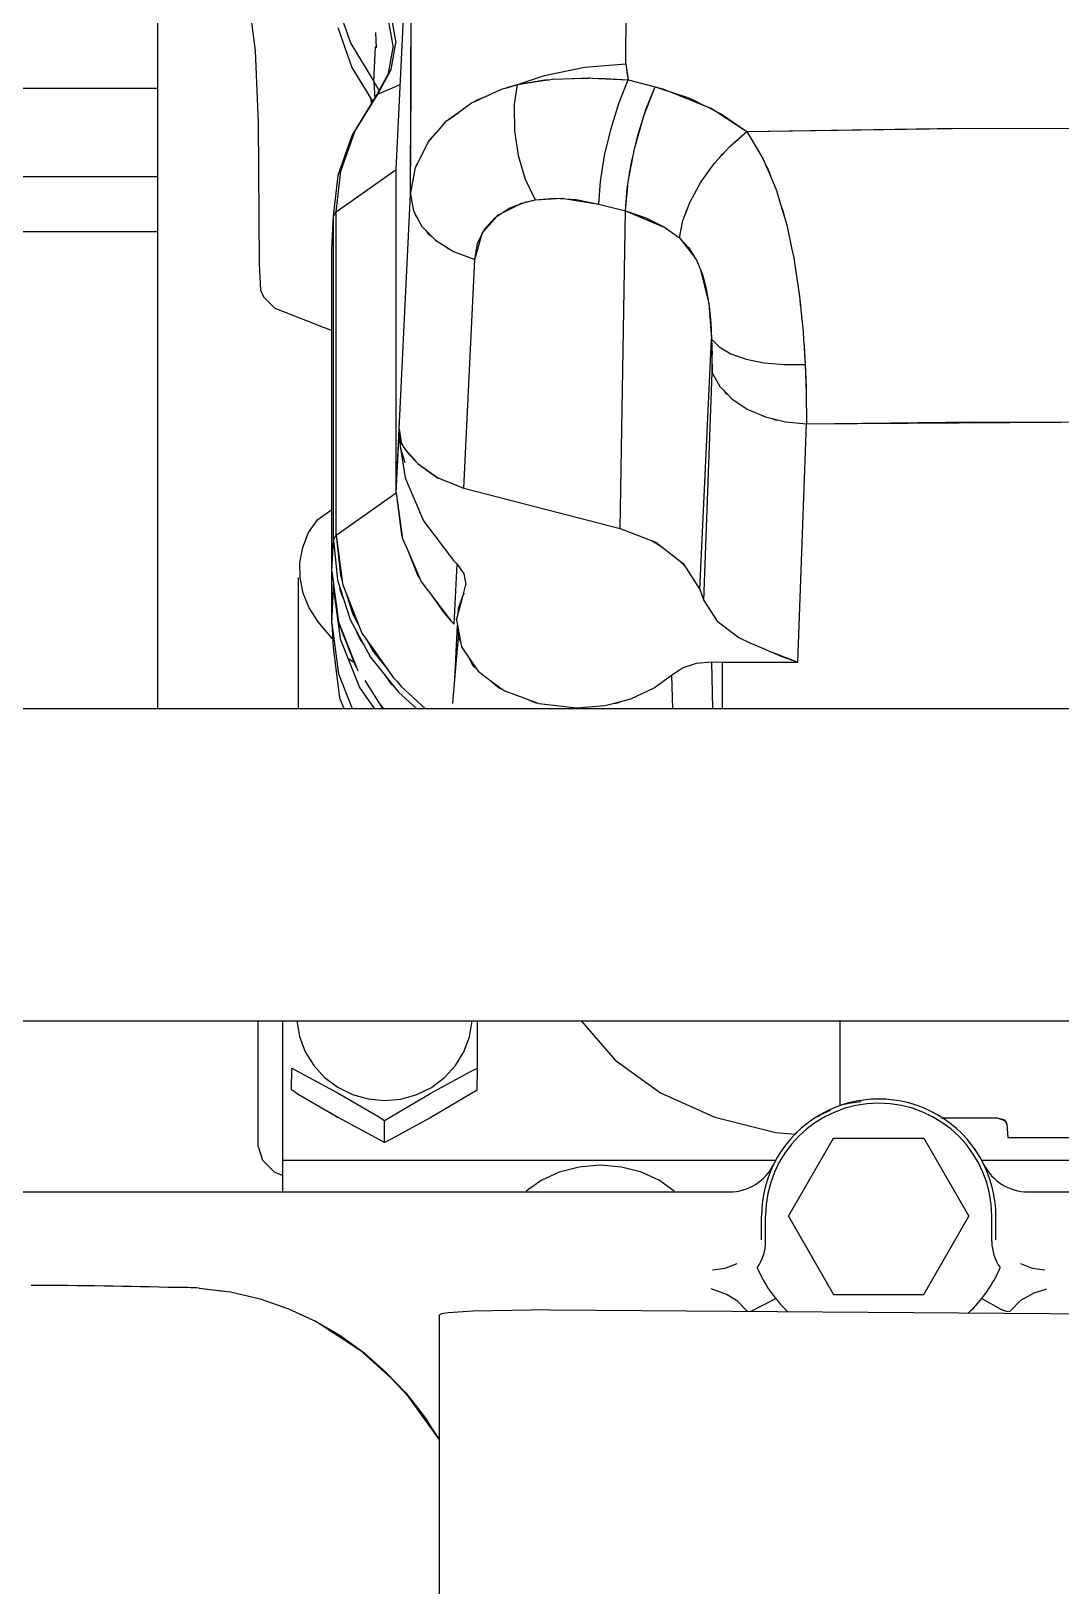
# Model space of a CAD drawing. Extents: x 33214 to 95067, y 8279 to 51908.
# Drawn here: x 43060.4 to 43165.8, y 22391.6 to 22550.9 of the extents above; entities that cross this region are included whole.
import ezdxf

# ---------------------------------------------------------------- set-up
doc = ezdxf.new("R2010")
doc.units = 0
doc.header["$LTSCALE"] = 300
doc.header["$MEASUREMENT"] = 0
doc.linetypes.add('SNT-025', pattern=[0.74, 0.4, -0.17, 0, -0.17])
doc.layers.add('GENERATORSETT', color=1, linetype='CONTINUOUS')

# ---------------------------------------------------------------- blocks, each defined once
blk = doc.blocks.new('GENERATOR-CENTER')
at = {"layer": 'GENERATORSETT'}
for p, q in [((-2130.01, 394.71), (-2128.43, 426.69)), ((-2130.01, 394.71), (-2128.43, 426.69)), ((-2154.39, 339.52), (-2154.39, 423.16)), ((-2128.48, 403.47), (-2128.44, 419.99)), ((-2128.53, 392.13), (-2128.45, 417.31)), ((-2136.1, 411.7), (-2134.65, 407.6)), ((-2136.1, 411.7), (-2134.65, 407.6)), ((-2106.48, 405.54), (-2106.46, 411.09)), ((-2144.83, 409.99), (-2144.43, 406.89)), ((-2135.98, 409.25), (-2134.53, 405.15)), ((-2135.98, 409.25), (-2134.53, 405.15)), ((-2130.78, 409.84), (-2130.32, 407.19)), ((-2130.78, 409.84), (-2130.32, 407.19)), ((-2130.5, 410.37), (-2130.03, 407.66)), ((-2130.5, 410.37), (-2130.03, 407.66)), ((-2134.65, 407.6), (-2132.28, 403.72)), ((-2134.65, 407.6), (-2132.28, 403.72)), ((-2132.12, 408.73), (-2132.05, 407.17)), ((-2132.12, 408.73), (-2132.05, 407.17)), ((-2130.5, 404.96), (-2130.03, 407.66)), ((-2130.5, 404.96), (-2130.03, 407.66)), ((-2144.43, 406.89), (-2144.11, 399.48)), ((-2132.28, 403.72), (-2132.13, 407.31)), ((-2130.78, 404.54), (-2130.32, 407.19)), ((-2130.78, 404.54), (-2130.32, 407.19)), ((-2134.53, 405.15), (-2132.39, 401.64)), ((-2134.53, 405.15), (-2132.39, 401.64)), ((-2132.14, 402.04), (-2130.78, 404.54)), ((-2132.14, 402.04), (-2130.78, 404.54)), ((-2131.88, 402.42), (-2130.5, 404.96)), ((-2131.88, 402.42), (-2130.5, 404.96)), ((-2130.77, 404.82), (-2130.75, 404.72)), ((-2114.81, 404.33), (-2110.73, 405.18)), ((-2114.81, 404.33), (-2110.73, 405.18)), ((-2110.73, 405.18), (-2106.48, 405.54)), ((-2110.73, 405.18), (-2106.48, 405.54)), ((-2106.48, 405.54), (-2106.37, 404.42)), ((-2106.48, 405.54), (-2106.24, 403.89)), ((-2106.37, 404.42), (-2106.24, 403.89)), ((-2180.73, 403.04), (-2154.39, 403.04)), ((-2132.28, 403.72), (-2132.2, 401.94)), ((-2132.28, 403.72), (-2132.2, 401.94)), ((-2132.28, 403.72), (-2131.75, 402.75)), ((-2132.28, 403.72), (-2131.75, 402.75)), ((-2131.88, 402.42), (-2129.58, 403.4)), ((-2131.88, 402.42), (-2129.58, 403.4)), ((-2128.53, 392.13), (-2128.48, 403.47)), ((-2120.69, 402.25), (-2119.21, 402.92)), ((-2119.21, 402.92), (-2118.71, 403.07)), ((-2118.72, 403.06), (-2118.56, 403.13)), ((-2118.68, 403.08), (-2117.58, 403.42)), ((-2118.56, 403.13), (-2117.58, 403.42)), ((-2117.92, 401.14), (-2117.58, 403.42)), ((-2117.92, 401.14), (-2117.58, 403.42)), ((-2117.58, 403.42), (-2114.81, 404.33)), ((-2117.58, 403.42), (-2114.81, 404.33)), ((-2117.58, 403.42), (-2114.5, 403.88)), ((-2117.58, 403.42), (-2114.78, 403.87)), ((-2114.78, 403.87), (-2114.38, 403.89)), ((-2114.39, 403.9), (-2113.99, 403.96)), ((-2113.99, 403.96), (-2111.81, 404.03)), ((-2111.87, 404.01), (-2110.63, 404.07)), ((-2111.07, 404.05), (-2110.5, 404.07)), ((-2110.63, 404.07), (-2110.3, 404.07)), ((-2110.31, 404.08), (-2110.17, 404.08)), ((-2110.17, 404.08), (-2109.9, 404.07)), ((-2109.93, 404.06), (-2108.6, 404.02)), ((-2109.33, 404.04), (-2106.24, 403.89)), ((-2108.6, 404.02), (-2106.24, 403.89)), ((-2107.18, 401.56), (-2106.24, 403.89)), ((-2107.18, 401.56), (-2106.24, 403.89)), ((-2106.24, 403.89), (-2103.49, 403.18)), ((-2106.24, 403.89), (-2103.49, 403.18)), ((-2104.65, 400.21), (-2103.49, 403.18)), ((-2104.43, 400.85), (-2103.49, 403.18)), ((-2103.49, 403.18), (-2102.25, 402.77)), ((-2103.49, 403.18), (-2102.71, 402.95)), ((-2102.71, 402.95), (-2097.71, 400.96)), ((-2134.5, 398.18), (-2132.14, 402.04)), ((-2134.49, 398.19), (-2132.14, 402.04)), ((-2134.22, 398.59), (-2131.88, 402.42)), ((-2134.22, 398.59), (-2131.97, 402.28)), ((-2132.6, 401.99), (-2132.57, 401.33)), ((-2132.6, 401.99), (-2132.57, 401.33)), ((-2132.14, 402.04), (-2131.88, 402.42)), ((-2132.14, 402.04), (-2131.88, 402.42)), ((-2128.5, 401.31), (-2128.49, 401.33)), ((-2128.5, 401.31), (-2128.49, 401.33)), ((-2123.59, 400.58), (-2122.29, 401.52)), ((-2122.29, 401.52), (-2122.05, 401.63)), ((-2122.05, 401.63), (-2121.85, 401.76)), ((-2122.03, 401.64), (-2120.8, 402.2)), ((-2121.85, 401.76), (-2120.67, 402.25)), ((-2108.01, 398.9), (-2107.18, 401.56)), ((-2108.01, 398.9), (-2107.18, 401.56)), ((-2102.11, 402.72), (-2099.94, 402)), ((-2099.94, 402), (-2098.41, 401.24)), ((-2098.37, 401.22), (-2096.69, 400.38)), ((-2125.92, 398.43), (-2124.84, 399.68)), ((-2124.84, 399.68), (-2124.69, 399.78)), ((-2124.69, 399.78), (-2124.58, 399.9)), ((-2124.68, 399.79), (-2123.67, 400.52)), ((-2124.58, 399.9), (-2123.58, 400.58)), ((-2117.92, 401.14), (-2117.89, 398.66)), ((-2117.92, 401.14), (-2117.89, 398.66)), ((-2105.62, 396.81), (-2104.65, 400.21)), ((-2104.55, 400.47), (-2104.43, 400.85)), ((-2097.71, 400.96), (-2097.29, 400.68)), ((-2097.29, 400.68), (-2094.11, 398.6)), ((-2096.69, 400.38), (-2094.11, 398.6)), ((-2144.11, 399.48), (-2144.03, 385.09)), ((-2135.94, 394.1), (-2134.5, 398.18)), ((-2135.65, 394.54), (-2134.22, 398.58)), ((-2135.65, 394.54), (-2134.22, 398.58)), ((-2134.49, 398.19), (-2134.49, 398.19)), ((-2134.22, 398.58), (-2134.22, 398.59)), ((-2134.22, 398.59), (-2134.22, 398.59)), ((-2126.69, 397.53), (-2125.93, 398.41)), ((-2126.65, 397.62), (-2125.9, 398.45)), ((-2117.89, 398.66), (-2117.5, 396.13)), ((-2117.89, 398.66), (-2117.51, 396.13)), ((-2108.67, 396.14), (-2108.01, 398.9)), ((-2108.67, 396.14), (-2108.01, 398.9)), ((-2105.46, 397.36), (-2105.26, 398.19)), ((-2105.26, 398.19), (-2104.84, 399.52)), ((-2095.82, 397.11), (-2094.11, 398.6)), ((-2094.12, 398.59), (-2094.11, 398.6)), ((-2094.11, 398.6), (-2073.1, 398.9)), ((-2094.11, 398.6), (-2074.64, 398.9)), ((-2094.11, 398.6), (-2092.43, 395.78)), ((-2074.64, 398.9), (-2073.06, 398.9)), ((-2073.06, 398.9), (-2071.08, 398.93)), ((-2071.08, 398.93), (-2059.5, 398.9)), ((-2135.93, 394.13), (-2134.83, 397.24)), ((-2127.56, 395.83), (-2126.77, 397.45)), ((-2126.77, 397.45), (-2126.7, 397.53)), ((-2126.7, 397.53), (-2126.65, 397.62)), ((-2106.27, 393.43), (-2105.62, 396.81)), ((-2097.41, 395.34), (-2095.82, 397.11)), ((-2096.63, 396.25), (-2096.35, 396.52)), ((-2128.53, 392.13), (-2128.01, 394.9)), ((-2128.01, 394.9), (-2127.99, 394.95)), ((-2127.99, 394.95), (-2127.58, 395.78)), ((-2127.99, 394.95), (-2127.98, 395)), ((-2127.99, 394.97), (-2127.97, 394.99)), ((-2127.98, 395), (-2127.55, 395.84)), ((-2117.51, 396.13), (-2116.78, 393.72)), ((-2117.5, 396.13), (-2116.78, 393.72)), ((-2109.09, 393.49), (-2108.67, 396.14)), ((-2109.09, 393.49), (-2108.67, 396.14)), ((-2106.14, 394.11), (-2105.92, 395.43)), ((-2105.92, 395.43), (-2105.72, 396.27)), ((-2098.8, 393.41), (-2097.41, 395.34)), ((-2096.88, 395.93), (-2096.63, 396.25)), ((-2092.43, 395.78), (-2092.16, 395.13)), ((-2092.17, 395.13), (-2091.94, 394.72)), ((-2092.13, 395.06), (-2091.66, 393.95)), ((-2180.73, 393.98), (-2154.39, 393.98)), ((-2136.42, 389.91), (-2135.94, 394.1)), ((-2136.13, 390.38), (-2130.01, 394.71)), ((-2136.13, 390.38), (-2130.01, 394.71)), ((-2136.13, 390.38), (-2135.65, 394.54)), ((-2136.13, 390.38), (-2135.65, 394.54)), ((-2135.93, 394.12), (-2135.93, 394.13)), ((-2135.65, 394.54), (-2135.65, 394.54)), ((-2135.65, 394.54), (-2135.65, 394.54)), ((-2130.01, 361.59), (-2130.01, 394.71)), ((-2130.01, 361.59), (-2130.01, 394.71)), ((-2128.52, 394.1), (-2128.52, 394.1)), ((-2116.78, 393.72), (-2115.76, 391.6)), ((-2116.78, 393.72), (-2115.76, 391.6)), ((-2109.25, 391.17), (-2109.09, 393.49)), ((-2109.25, 391.17), (-2109.09, 393.49)), ((-2106.53, 390.47), (-2106.27, 393.43)), ((-2099.9, 391.41), (-2098.8, 393.41)), ((-2098.8, 393.41), (-2098.79, 393.42)), ((-2098.8, 393.4), (-2098.8, 393.41)), ((-2091.94, 394.72), (-2091.66, 393.95)), ((-2091.66, 393.95), (-2091.08, 392.55)), ((-2129.69, 368.1), (-2128.53, 392.13)), ((-2129.69, 368.1), (-2128.53, 392.13)), ((-2128.53, 392.13), (-2128.23, 390.46)), ((-2115.76, 391.6), (-2113.74, 391.77)), ((-2115.76, 391.6), (-2113.04, 391.76)), ((-2113.74, 391.77), (-2111.56, 391.62)), ((-2113.04, 391.76), (-2109.25, 391.17)), ((-2106.53, 390.47), (-2106.36, 392.79)), ((-2106.36, 392.79), (-2106.29, 393.17)), ((-2091.08, 392.55), (-2090.66, 391.17)), ((-2136.42, 389.91), (-2136.13, 390.38)), ((-2136.42, 389.91), (-2136.13, 390.38)), ((-2136.13, 357.26), (-2136.13, 390.38)), ((-2136.13, 357.26), (-2136.13, 390.38)), ((-2128.23, 390.46), (-2127.36, 388.87)), ((-2128.1, 390.23), (-2128.06, 390.05)), ((-2119.87, 389.8), (-2118.42, 390.75)), ((-2119.56, 390.05), (-2119.25, 390.2)), ((-2119.25, 390.2), (-2117.49, 391.1)), ((-2118.42, 390.75), (-2116.69, 391.4)), ((-2117.49, 391.1), (-2117.19, 391.25)), ((-2117.19, 391.25), (-2116.88, 391.33)), ((-2116.88, 391.33), (-2115.77, 391.6)), ((-2116.69, 391.4), (-2115.76, 391.6)), ((-2115.77, 391.6), (-2115.76, 391.6)), ((-2111.56, 391.62), (-2109.25, 391.17)), ((-2109.25, 391.17), (-2106.53, 390.47)), ((-2109.25, 391.17), (-2106.53, 390.47)), ((-2107.06, 357.96), (-2106.53, 390.47)), ((-2107.06, 357.96), (-2106.53, 390.47)), ((-2106.53, 390.47), (-2104.44, 389.77)), ((-2106.53, 390.47), (-2102.49, 388.76)), ((-2100.65, 389.47), (-2099.9, 391.41)), ((-2100.4, 390.12), (-2100.32, 390.43)), ((-2100.32, 390.43), (-2100.15, 390.77)), ((-2090.67, 391.17), (-2090.39, 390.38)), ((-2090.63, 391.06), (-2090.03, 389.05)), ((-2090.39, 390.38), (-2090.25, 389.8)), ((-2136.58, 386.65), (-2136.42, 389.91)), ((-2136.58, 386.65), (-2136.42, 389.91)), ((-2136.42, 356.79), (-2136.42, 389.91)), ((-2136.42, 356.79), (-2136.42, 389.91)), ((-2128.06, 390.05), (-2127.79, 389.66)), ((-2127.36, 388.87), (-2126.38, 387.88)), ((-2121.66, 387.13), (-2120.96, 388.58)), ((-2121.06, 388.37), (-2119.65, 389.94)), ((-2120.96, 388.58), (-2119.87, 389.8)), ((-2119.65, 389.94), (-2119.56, 390.05)), ((-2104.44, 389.77), (-2102.53, 388.79)), ((-2102.53, 388.79), (-2101.01, 387.7)), ((-2101.01, 387.7), (-2100.65, 389.47)), ((-2090.03, 389.05), (-2089.49, 386.53)), ((-2180.73, 388.34), (-2154.39, 388.34)), ((-2126.94, 388.44), (-2126.72, 388.13)), ((-2126.8, 388.24), (-2126.8, 388.3)), ((-2126.72, 388.13), (-2126.38, 387.88)), ((-2126.38, 387.88), (-2125.96, 387.46)), ((-2125.96, 387.46), (-2125.04, 386.88)), ((-2125.04, 386.88), (-2124.62, 386.57)), ((-2125.04, 386.88), (-2124.39, 386.47)), ((-2121.95, 385.49), (-2121.22, 388.03)), ((-2121.95, 385.49), (-2121.66, 387.13)), ((-2121.22, 388.04), (-2121.16, 388.26)), ((-2121.16, 388.26), (-2121.06, 388.36)), ((-2101.01, 387.7), (-2099.44, 385.71)), ((-2101.01, 387.7), (-2101.01, 387.7)), ((-2101.01, 387.7), (-2100.04, 386.67)), ((-2136.58, 353.53), (-2136.58, 386.65)), ((-2136.58, 353.53), (-2136.58, 386.65)), ((-2124.87, 386.75), (-2124.86, 386.77)), ((-2124.62, 386.57), (-2124.39, 386.47)), ((-2124.39, 386.47), (-2124.12, 386.31)), ((-2124.12, 386.31), (-2121.95, 385.49)), ((-2123.08, 362.08), (-2121.95, 385.49)), ((-2123.08, 362.08), (-2121.95, 385.49)), ((-2100.04, 386.67), (-2099.46, 385.73)), ((-2099.45, 385.71), (-2099.26, 385.41)), ((-2099.3, 385.48), (-2099.17, 385.19)), ((-2099.26, 385.41), (-2099.17, 385.2)), ((-2089.5, 386.54), (-2089.33, 385.79)), ((-2089.44, 386.25), (-2089.31, 385.66)), ((-2089.33, 385.79), (-2089.3, 385.61)), ((-2089.3, 385.62), (-2089.25, 385.39)), ((-2089.25, 385.39), (-2088.71, 381.71)), ((-2144.03, 385.09), (-2143.9, 382.35)), ((-2099.17, 385.19), (-2098.66, 383.95)), ((-2098.86, 384.44), (-2098.05, 381.27)), ((-2098.66, 383.95), (-2098.24, 382.36)), ((-2143.9, 382.35), (-2143.59, 381.66)), ((-2098.24, 382.36), (-2098.07, 381.32)), ((-2143.59, 381.66), (-2142.41, 380.51)), ((-2098.06, 381.28), (-2097.96, 380.69)), ((-2098.01, 381.01), (-2097.71, 377.33)), ((-2097.96, 380.69), (-2097.79, 379)), ((-2088.71, 381.71), (-2088.68, 381.38)), ((-2088.68, 381.38), (-2088.65, 381.13)), ((-2088.67, 381.27), (-2088.6, 380.57)), ((-2088.65, 381.13), (-2088.58, 380.33)), ((-2142.41, 380.51), (-2136.58, 378.23)), ((-2097.79, 379), (-2097.71, 377.33)), ((-2088.57, 380.34), (-2088.35, 378.13)), ((-2098.93, 351.69), (-2097.71, 377.33)), ((-2097.71, 377.33), (-2097.65, 373.89)), ((-2097.71, 377.33), (-2096.94, 376.53)), ((-2097.71, 377.33), (-2097.64, 375.73)), ((-2097.71, 377.33), (-2096.94, 376.53)), ((-2088.35, 378.13), (-2088.3, 377.22)), ((-2096.94, 376.53), (-2095.74, 375.83)), ((-2096.94, 376.53), (-2095.74, 375.83)), ((-2095.74, 375.83), (-2094.18, 375.29)), ((-2095.74, 375.83), (-2094.18, 375.29)), ((-2088.3, 377.22), (-2088.25, 376.6)), ((-2088.28, 377), (-2088.14, 374.74)), ((-2088.25, 376.6), (-2088.14, 374.74)), ((-2097.65, 373.89), (-2097.64, 375.73)), ((-2094.18, 375.29), (-2092.34, 374.91)), ((-2094.18, 375.29), (-2092.34, 374.91)), ((-2092.34, 374.91), (-2090.29, 374.73)), ((-2092.34, 374.91), (-2090.29, 374.73)), ((-2090.29, 374.73), (-2088.14, 374.74)), ((-2090.29, 374.73), (-2088.14, 374.74)), ((-2088.14, 374.74), (-2088.03, 371.9)), ((-2088.14, 374.74), (-2088.04, 372.38)), ((-2098.5, 350.56), (-2097.65, 373.89)), ((-2098.5, 350.56), (-2097.65, 373.89)), ((-2097.65, 373.89), (-2096.86, 372.49)), ((-2096.86, 372.49), (-2096.45, 372.07)), ((-2096.45, 372.07), (-2096.3, 371.84)), ((-2096.45, 372.07), (-2096.05, 371.65)), ((-2096.3, 371.84), (-2096.05, 371.65)), ((-2096.05, 371.65), (-2095.65, 371.23)), ((-2095.65, 371.23), (-2094.07, 370.18)), ((-2088.04, 372.38), (-2088.04, 372.2)), ((-2088.03, 371.9), (-2087.99, 368.65)), ((-2094.07, 370.18), (-2092.21, 369.37)), ((-2092.21, 369.37), (-2091.52, 369.2)), ((-2130.01, 361.59), (-2129.69, 368.1)), ((-2129.71, 367.67), (-2129.69, 368.1)), ((-2129.71, 367.67), (-2129.69, 368.1)), ((-2129.69, 368.1), (-2129.5, 366.77)), ((-2129.69, 368.1), (-2129.5, 366.77)), ((-2091.52, 369.2), (-2091.2, 369.08)), ((-2091.52, 369.2), (-2090.84, 369.03)), ((-2091.2, 369.08), (-2090.84, 369.03)), ((-2090.84, 369.03), (-2090.15, 368.85)), ((-2090.15, 368.85), (-2087.99, 368.65)), ((-2088.88, 344.26), (-2087.99, 368.65)), ((-2088.88, 344.26), (-2087.99, 368.65)), ((-2087.99, 368.65), (-2070.87, 368.87)), ((-2087.99, 368.65), (-2061.96, 368.84)), ((-2070.87, 368.87), (-2042.98, 368.8)), ((-2130.01, 361.59), (-2129.71, 367.67)), ((-2129.71, 367.67), (-2129.5, 366.77)), ((-2129.71, 367.67), (-2129.7, 367.64)), ((-2129.71, 367.66), (-2129.5, 366.77)), ((-2129.71, 367.66), (-2129.59, 366.38)), ((-2129.71, 367.66), (-2129.59, 366.38)), ((-2129.6, 367.19), (-2129.6, 367.2)), ((-2129.6, 367.19), (-2129.6, 367.2)), ((-2129.59, 366.38), (-2129.52, 366.57)), ((-2129.59, 366.38), (-2129.52, 366.57)), ((-2129.59, 366.38), (-2129.07, 363.12)), ((-2129.59, 366.38), (-2129.49, 365.88)), ((-2129.59, 366.38), (-2129.59, 366.38)), ((-2129.52, 366.57), (-2129.5, 366.77)), ((-2129.52, 366.57), (-2129.5, 366.77)), ((-2129.5, 366.77), (-2129.32, 366.41)), ((-2129.5, 366.77), (-2129.28, 366.36)), ((-2129.32, 366.41), (-2129.28, 366.35)), ((-2129.27, 366.34), (-2129.21, 366.23)), ((-2129.21, 366.23), (-2129.11, 366.1)), ((-2129.49, 365.88), (-2129.43, 365.69)), ((-2129.43, 365.71), (-2129.37, 365.43)), ((-2129.42, 365.68), (-2129.12, 364.7)), ((-2129.37, 365.43), (-2129.29, 365.25)), ((-2129.1, 366.1), (-2128.69, 365.54)), ((-2129.05, 366.04), (-2127.97, 364.79)), ((-2128.69, 365.54), (-2127.93, 364.75)), ((-2127.92, 364.73), (-2127.85, 364.66)), ((-2127.85, 364.66), (-2127.76, 364.58)), ((-2129.07, 363.14), (-2129.07, 363.12)), ((-2129.07, 363.12), (-2127.19, 358.73)), ((-2129.07, 363.12), (-2127.19, 358.73)), ((-2127.76, 364.58), (-2125.75, 363.11)), ((-2127.76, 364.58), (-2125.75, 363.12)), ((-2125.75, 363.12), (-2123.08, 362.08)), ((-2136.13, 357.26), (-2130.01, 361.59)), ((-2136.13, 357.26), (-2130.01, 361.59)), ((-2130.01, 361.59), (-2129.39, 357.13)), ((-2130.01, 361.59), (-2129.45, 357.28)), ((-2123.08, 362.08), (-2107.06, 357.96)), ((-2138.02, 358.87), (-2136.58, 359.9)), ((-2129.88, 360.62), (-2129.88, 360.68)), ((-2129.88, 360.62), (-2129.88, 360.68)), ((-2138.99, 357.53), (-2138.02, 358.87)), ((-2129.6, 358.44), (-2129.6, 358.64)), ((-2129.6, 358.44), (-2129.6, 358.64)), ((-2127.19, 358.73), (-2124.13, 354.68)), ((-2127.19, 358.73), (-2124.13, 354.68)), ((-2139.57, 356.01), (-2138.99, 357.53)), ((-2136.58, 353.53), (-2136.42, 356.79)), ((-2136.58, 353.53), (-2136.42, 356.79)), ((-2136.42, 356.79), (-2136.13, 357.26)), ((-2136.42, 356.79), (-2136.13, 357.26)), ((-2136.42, 356.79), (-2135.99, 352.67)), ((-2136.13, 357.26), (-2135.52, 352.6)), ((-2136.13, 357.26), (-2135.7, 353.17)), ((-2129.45, 357.28), (-2129.39, 357.13)), ((-2129.39, 357.13), (-2129.37, 356.98)), ((-2129.37, 356.98), (-2128.82, 355.7)), ((-2107.06, 357.96), (-2103.8, 356.67)), ((-2103.8, 356.67), (-2102.96, 356.17)), ((-2103.8, 356.67), (-2103.43, 356.53)), ((-2139.85, 354.46), (-2139.57, 356.01)), ((-2128.82, 355.7), (-2127.59, 352.83)), ((-2128.82, 355.7), (-2127.78, 353.11)), ((-2103.43, 356.53), (-2102.96, 356.17)), ((-2102.96, 356.17), (-2100.63, 354.36)), ((-2139.83, 352.89), (-2139.85, 354.46)), ((-2136.58, 353.53), (-2135.91, 348.37)), ((-2136.58, 348.23), (-2136.58, 353.53)), ((-2136.58, 348.23), (-2136.58, 353.53)), ((-2124.13, 354.68), (-2123.76, 354.3)), ((-2124.13, 354.68), (-2123.76, 354.3)), ((-2124.08, 348.16), (-2123.76, 354.3)), ((-2124.08, 348.16), (-2123.76, 354.3)), ((-2123.76, 354.3), (-2123.08, 353.3)), ((-2123.76, 354.3), (-2123.08, 353.3)), ((-2101.1, 354.73), (-2100.45, 354.09)), ((-2100.63, 354.36), (-2098.93, 351.69)), ((-2139.98, 339.51), (-2139.98, 352.88)), ((-2139.51, 351.33), (-2139.83, 352.89)), ((-2136.41, 351.76), (-2136.41, 352.19)), ((-2135.99, 352.67), (-2134.72, 348.64)), ((-2135.81, 352.09), (-2135.75, 351.65)), ((-2135.7, 353.17), (-2135.52, 352.6)), ((-2135.52, 352.6), (-2135.47, 352.16)), ((-2135.47, 352.16), (-2133.5, 347.23)), ((-2127.78, 353.11), (-2127.59, 352.83)), ((-2127.59, 352.83), (-2127.47, 352.55)), ((-2127.47, 352.55), (-2124.38, 348.47)), ((-2123.14, 351.12), (-2122.87, 352.21)), ((-2123.14, 351.12), (-2122.87, 352.21)), ((-2123.08, 353.3), (-2122.87, 352.21)), ((-2123.08, 353.3), (-2122.87, 352.21)), ((-2138.9, 349.82), (-2139.51, 351.33)), ((-2136.58, 348.23), (-2136.41, 351.76)), ((-2136.58, 348.23), (-2136.41, 351.76)), ((-2136.41, 351.76), (-2135.74, 346.63)), ((-2135.75, 351.65), (-2135.36, 350.65)), ((-2135.07, 351.17), (-2134.44, 349.17)), ((-2126.47, 351.24), (-2125.07, 349.23)), ((-2123.81, 348.6), (-2123.14, 351.12)), ((-2123.63, 349.79), (-2123.14, 351.12)), ((-2123.14, 351.12), (-2123, 351.33)), ((-2123.14, 351.12), (-2123.14, 351.12)), ((-2123.14, 351.12), (-2123.14, 351.12)), ((-2098.93, 351.69), (-2098.5, 350.56)), ((-2098.93, 351.69), (-2098.5, 350.56)), ((-2098.5, 350.56), (-2097.16, 348.46)), ((-2098.5, 350.56), (-2097.16, 348.46)), ((-2138, 348.39), (-2138.9, 349.82)), ((-2134.44, 349.17), (-2133.81, 348.02)), ((-2125.07, 349.23), (-2124.44, 348.54)), ((-2123.66, 349.15), (-2123.63, 349.79)), ((-2123.63, 349.27), (-2123.63, 349.79)), ((-2136.5, 346.65), (-2138, 348.39)), ((-2136.58, 348.23), (-2136.46, 345.75)), ((-2136.58, 348.23), (-2135.91, 343.07)), ((-2136.58, 348.23), (-2136.46, 345.75)), ((-2136.58, 348.23), (-2135.91, 343.07)), ((-2135.91, 348.37), (-2133.92, 343.38)), ((-2135.87, 348.27), (-2135.86, 348.17)), ((-2135.86, 348.17), (-2134.21, 343.94)), ((-2134.72, 348.64), (-2132.62, 344.78)), ((-2134.09, 347.48), (-2133.77, 346.68)), ((-2133.5, 347.23), (-2132.98, 346.49)), ((-2124.38, 348.47), (-2124.08, 348.16)), ((-2123.98, 342.53), (-2123.71, 348.06)), ((-2123.81, 348.6), (-2123.32, 345.83)), ((-2123.63, 346.77), (-2123.63, 347.58)), ((-2097.16, 348.46), (-2094.93, 346.78)), ((-2097.16, 348.46), (-2094.93, 346.78)), ((-2136.46, 345.75), (-2135.79, 340.61)), ((-2136.46, 345.75), (-2135.85, 340.86)), ((-2135.74, 346.63), (-2133.76, 341.66)), ((-2133.77, 346.68), (-2133.25, 345.94)), ((-2132.98, 346.49), (-2130.29, 342.64)), ((-2132.98, 346.49), (-2132.36, 345.34)), ((-2123.98, 342.53), (-2123.63, 346.77)), ((-2123.63, 346.77), (-2123.41, 346.34)), ((-2123.32, 345.83), (-2122.6, 344.76)), ((-2094.93, 346.78), (-2093.81, 346.25)), ((-2094.93, 346.78), (-2093.81, 346.25)), ((-2093.81, 346.25), (-2092.18, 345.54)), ((-2092.18, 345.54), (-2092.12, 345.51)), ((-2092.11, 345.5), (-2092.07, 345.48)), ((-2134.97, 344.7), (-2134.33, 344.25)), ((-2134.97, 344.7), (-2134.33, 344.25)), ((-2134.21, 343.94), (-2134.02, 343.64)), ((-2132.62, 344.78), (-2129.75, 341.18)), ((-2132.36, 345.34), (-2130.93, 343.56)), ((-2122.6, 344.76), (-2121.86, 343.66)), ((-2122.6, 344.76), (-2122.17, 343.93)), ((-2122.17, 343.93), (-2121.86, 343.66)), ((-2100.68, 343.68), (-2099.26, 344.14)), ((-2100.68, 343.68), (-2099.26, 344.14)), ((-2099.26, 344.14), (-2097.71, 344.28)), ((-2099.26, 344.14), (-2097.71, 344.28)), ((-2097.71, 344.28), (-2096.61, 344.26)), ((-2097.71, 344.28), (-2096.61, 344.26)), ((-2097.71, 344.28), (-2097.62, 339.51)), ((-2096.61, 344.26), (-2088.88, 344.26)), ((-2096.61, 344.26), (-2088.88, 344.26)), ((-2096.61, 339.51), (-2096.61, 344.26)), ((-2092.07, 345.48), (-2091.97, 345.44)), ((-2091.96, 345.45), (-2090.54, 344.84)), ((-2091.8, 345.37), (-2088.88, 344.26)), ((-2090.54, 344.84), (-2088.88, 344.26)), ((-2090.23, 344.73), (-2090.05, 344.71)), ((-2089.68, 344.54), (-2089.62, 344.54)), ((-2135.91, 343.07), (-2134.49, 339.51)), ((-2133.21, 342.37), (-2131.39, 339.51)), ((-2131.18, 342.98), (-2130.54, 342.05)), ((-2130.29, 342.64), (-2129.91, 342.28)), ((-2124.2, 340.01), (-2123.98, 342.53)), ((-2121.86, 343.66), (-2121.62, 343.32)), ((-2121.62, 343.32), (-2120.26, 342.32)), ((-2120.26, 342.32), (-2119.14, 341.5)), ((-2120.26, 342.32), (-2119.42, 341.61)), ((-2103.59, 341.63), (-2101.82, 342.92)), ((-2101.82, 342.92), (-2100.68, 343.68)), ((-2101.82, 342.92), (-2100.68, 343.68)), ((-2101.82, 342.92), (-2101.73, 339.51)), ((-2135.85, 340.86), (-2135.81, 340.73)), ((-2133.76, 341.66), (-2132.26, 339.51)), ((-2130.54, 342.05), (-2130.16, 341.7)), ((-2129.91, 342.28), (-2129.5, 341.77)), ((-2129.75, 341.18), (-2127.92, 339.51)), ((-2129.5, 341.77), (-2127.02, 339.51)), ((-2119.42, 341.61), (-2119.14, 341.5)), ((-2119.14, 341.5), (-2118.89, 341.32)), ((-2118.89, 341.32), (-2116.76, 340.53)), ((-2105.99, 340.51), (-2103.6, 341.62)), ((-2103.6, 341.62), (-2103.59, 341.63)), ((-2103.59, 341.62), (-2103.59, 341.63)), ((-2371.62, 339.52), (-1799.18, 339.51)), ((-2135.79, 340.61), (-2135.35, 339.51)), ((-2131.67, 339.95), (-2131.27, 339.51)), ((-2116.76, 340.53), (-2115.56, 340.08)), ((-2116.76, 340.53), (-2115.72, 340.1)), ((-2115.72, 340.1), (-2115.56, 340.08)), ((-2115.56, 340.08), (-2115.4, 340.02)), ((-2115.4, 340.02), (-2111.52, 339.58)), ((-2111.52, 339.58), (-2108.67, 339.81)), ((-2111.52, 339.58), (-2111.52, 339.58)), ((-2108.67, 339.81), (-2107.78, 340.04)), ((-2107.78, 340.04), (-2105.99, 340.51)), ((-2107.78, 340.04), (-2107.31, 340.1)), ((-2107.31, 340.1), (-2106.89, 340.27)), ((-2345.1, 307.52), (-1646.61, 307.54)), ((-2144.11, 294.67), (-2144.11, 307.53)), ((-2141.61, 293.27), (-2141.6, 307.53)), ((-2140.16, 307.53), (-2139.88, 305.91)), ((-2122.49, 305.9), (-2122.21, 307.53)), ((-2121.69, 302.67), (-2121.69, 307.53)), ((-2111.08, 307.53), (-2107.59, 303.5)), ((-2084.55, 298.83), (-2084.55, 307.53)), ((-2139.88, 305.91), (-2139.3, 304.36)), ((-2123.08, 304.36), (-2122.49, 305.9)), ((-2139.3, 304.36), (-2138.44, 302.96)), ((-2123.94, 302.95), (-2123.08, 304.36)), ((-2140.7, 300.46), (-2140.69, 302.69)), ((-2140.69, 302.69), (-2135.95, 300.13)), ((-2138.44, 302.96), (-2137.32, 301.73)), ((-2125.07, 301.72), (-2123.94, 302.95)), ((-2122.38, 302.35), (-2121.69, 302.67)), ((-2121.7, 300.44), (-2121.69, 302.67)), ((-2107.59, 303.5), (-2102.95, 300.17)), ((-2137.32, 301.73), (-2135.98, 300.73)), ((-2126.44, 300.13), (-2122.38, 302.35)), ((-2126.4, 300.72), (-2125.07, 301.72)), ((-2140.02, 300), (-2140.7, 300.46)), ((-2135.96, 297.64), (-2140.02, 300)), ((-2135.98, 300.73), (-2134.48, 299.98)), ((-2135.94, 300.13), (-2131.88, 297.77)), ((-2134.48, 299.98), (-2132.87, 299.53)), ((-2132.87, 299.53), (-2131.2, 299.37)), ((-2131.2, 297.31), (-2126.45, 300.12)), ((-2131.2, 299.37), (-2129.52, 299.52)), ((-2129.52, 299.52), (-2127.9, 299.98)), ((-2127.9, 299.98), (-2126.4, 300.72)), ((-2121.7, 300.44), (-2126.45, 297.63)), ((-2102.95, 300.17), (-2097.37, 297.66)), ((-2136.79, 298.17), (-2135.96, 297.64)), ((-2131.88, 297.77), (-2131.2, 297.31)), ((-2086.81, 297.75), (-2086.59, 297.9)), ((-2086.59, 297.9), (-2085.55, 298.37)), ((-2084.08, 299), (-2083.71, 299.1)), ((-2083.71, 299.1), (-2082.4, 299.27)), ((-2131.21, 295.08), (-2135.95, 297.64)), ((-2131.21, 295.08), (-2131.2, 297.31)), ((-2126.46, 297.63), (-2130.52, 295.41)), ((-2097.37, 297.66), (-2091.13, 296.1)), ((-2074.17, 297.61), (-2068.48, 297.61)), ((-2068.48, 297.61), (-2067.78, 297.42)), ((-2068.48, 297.61), (-2067.64, 297.3)), ((-2067.78, 297.42), (-2067.48, 296.96)), ((-2067.64, 297.3), (-2067.48, 296.96)), ((-2067.48, 296.96), (-2067.41, 295.57)), ((-2067.48, 296.96), (-2067.41, 295.57)), ((-2144.11, 294.67), (-2143.68, 293.25)), ((-2130.52, 295.41), (-2131.21, 295.08)), ((-2091.13, 296.1), (-2089.12, 295.93)), ((-2089.85, 287.52), (-2085.23, 295.52)), ((-2089.12, 295.93), (-2089.07, 295.99)), ((-2089.07, 295.99), (-2089, 296.05)), ((-2085.23, 295.52), (-2075.99, 295.52)), ((-2075.99, 295.52), (-2071.37, 287.52)), ((-2067.41, 295.57), (-2048.66, 295.57)), ((-2143.68, 293.25), (-2142.48, 292.06)), ((-2141.61, 290.02), (-2141.61, 293.27)), ((-2141.61, 293.27), (-2091.1, 293.27)), ((-2070.12, 293.27), (-1991.1, 293.27)), ((-2142.48, 292.06), (-2141.61, 291.7)), ((-2113.33, 292.04), (-2115.17, 291.19)), ((-2111.28, 292.56), (-2113.33, 292.04)), ((-2109.11, 292.74), (-2111.28, 292.56)), ((-2106.94, 292.56), (-2109.11, 292.74)), ((-2104.88, 292.04), (-2106.94, 292.56)), ((-2103.05, 291.19), (-2104.88, 292.04)), ((-2175.35, 290.02), (-2095.86, 290.02)), ((-2115.17, 291.19), (-2116.68, 290.08)), ((-2101.54, 290.08), (-2103.05, 291.19)), ((-2065.35, 290.02), (-1995.86, 290.02)), ((-2092.61, 285.1), (-2092.61, 287.52)), ((-2092.19, 284.92), (-2092.19, 287.52)), ((-2089.85, 287.52), (-2085.23, 279.52)), ((-2075.99, 279.52), (-2071.37, 287.52)), ((-2069.03, 284.92), (-2069.03, 287.52)), ((-2068.61, 285.1), (-2068.61, 287.52)), ((-2097.61, 282.02), (-2096.31, 282.19)), ((-2096.31, 282.19), (-2095.11, 282.69)), ((-2066.11, 282.69), (-2064.9, 282.19)), ((-2064.9, 282.19), (-2063.61, 282.02)), ((-2150.16, 280.16), (-2147.36, 279.83)), ((-2150.16, 280.16), (-2146.97, 279.77)), ((-2146.97, 279.77), (-2143.91, 279.06)), ((-2143.91, 279.06), (-2141.01, 278.05)), ((-2097.8, 280.11), (-2096.13, 279.51)), ((-2096.13, 279.51), (-2095.15, 278.91)), ((-2095.15, 278.91), (-2094.06, 277.79)), ((-2093.74, 277.77), (-2091.15, 279.09)), ((-2085.23, 279.52), (-2075.99, 279.52)), ((-2070.07, 279.09), (-2068.1, 277.99)), ((-2067.15, 277.79), (-2066.07, 278.91)), ((-2066.07, 278.91), (-2064.69, 279.69)), ((-2064.69, 279.69), (-2063.47, 280.06)), ((-2063.47, 280.06), (-2063.42, 280.11)), ((-2141.01, 278.05), (-2138.26, 276.78)), ((-2125.34, 277.52), (-2125.56, 277.41)), ((-2125.56, 275.89), (-2125.56, 277.41)), ((-2124.67, 277.63), (-2125.34, 277.52)), ((-2122.13, 277.81), (-2124.67, 277.63)), ((-2114.19, 277.93), (-2122.13, 277.81)), ((-2114.19, 277.93), (-1945.65, 276.71)), ((-2094.06, 277.79), (-2093.74, 277.77)), ((-2068.1, 277.99), (-2067.47, 277.77)), ((-2067.47, 277.77), (-2067.15, 277.79)), ((-2138.26, 276.78), (-2135.68, 275.27)), ((-2138.22, 276.76), (-2133.7, 273.82)), ((-2125.56, 267.9), (-2125.56, 275.89)), ((-2135.68, 275.27), (-2133.28, 273.52)), ((-2133.7, 273.82), (-2130.52, 270.95)), ((-2133.28, 273.52), (-2131.05, 271.57)), ((-2131.05, 271.57), (-2129.02, 269.43)), ((-2130.52, 270.95), (-2128.9, 269.23)), ((-2129.02, 269.43), (-2127.19, 267.1)), ((-2128.9, 269.23), (-2125.56, 264.6)), ((-2125.56, -267.91), (-2125.56, 267.9)), ((-2127.19, 267.1), (-2125.56, 264.59)), ((-2127.14, 267.03), (-2126.78, 266.52))]:
    blk.add_line(p, q, dxfattribs=at)
for centre, radius, start, end in [((-2080.61, 287.52), 12, 359.9996, 180.0004), ((-2080.61, 287.52), 11.58, 0.0085, 179.9915), ((-2080.61, 287.52), 12, 29.9871, 35.9997), ((-2080.61, 287.52), 12, 26.179, 29.2208), ((-2095.86, 295.02), 5, 270, 333.821), ((-2095.86, 295.02), 5, 270, 333.821), ((-2065.35, 295.02), 5, 206.1786, 270.0003), ((-2065.35, 295.02), 5, 206.179, 270), ((-2096.79, 284.92), 4.6, 324.6458, 0.0414), ((-2064.43, 284.92), 4.6, 179.9526, 215.354), ((-2080.61, 287.52), 13.5, 202.9502, 226.3339), ((-2080.61, 287.52), 13.5, 312.834, 337.05), ((-2172.41, -538.7), 819.16, 88.60294, 89.64693), ((-2151.94, 250.58), 29.64, 86.5717, 90.974)]:
    blk.add_arc(centre, radius, start, end, dxfattribs=at)

msp = doc.modelspace()

# ---------------------------------------------------------------- block references
at = {"layer": 'GENERATORSETT', "linetype": 'SNT-025'}
msp.add_blockref('GENERATOR-CENTER', (45227.74, 22141.98), dxfattribs=at)

doc.saveas('drawing.dxf')
